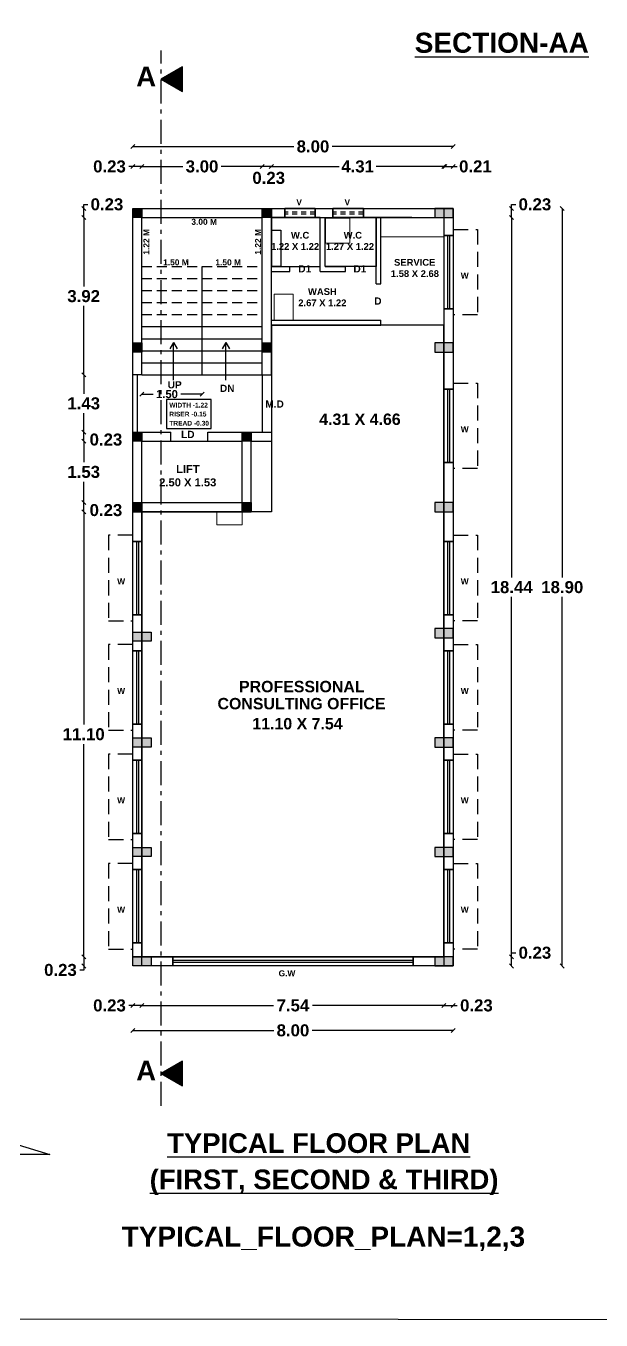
# Model space of a CAD drawing. Header units: metres. Extents: x 6910 to 7143, y 127 to 187.
# Drawn here: x 7028.11 to 7042.47, y 135.99 to 168.28 of the extents above; entities that cross this region are included whole.
import ezdxf

# ---------------------------------------------------------------- set-up
doc = ezdxf.new("R2010")
doc.units = ezdxf.units.M
for name, pattern in [('ACAD_ISO10W100', [18, 12, -3, 0, -3]), ('DASHED2', [0.375, 0.25, -0.125]), ('HIDDEN', [0.375, 0.25, -0.125]), ('HIDDEN2', [0.1875, 0.125, -0.0625])]:
    doc.linetypes.add(name, pattern=pattern)
for name, color, linetype in [('BLK_1_FLR_1_BLT_UP_AREA', 1, 'Continuous'), ('BLK_1_FLR_1_CARPET_AREA', 10, 'Continuous'), ('BLK_1_FLR_1_EXIT_WIDTH_STAIR', 1, 'Continuous'), ('BLK_1_FLR_1_URINAL', 235, 'Continuous'), ('BLK_1_FLR_1_WATER_CLOSET', 213, 'Continuous')]:
    doc.layers.add(name, color=color, linetype=linetype)
for name, color, linetype, lineweight in [('BLK_1_FLR_1_DRINKING_WATER', 7, 'Continuous', 5), ('BLK_1_FLR_1_SP_WC', 233, 'Continuous', 5), ('BLK_1_FLR_1_WASH', 243, 'Continuous', 5), ('BLK_1_LVL_1_BLDG_FOOT_PRINT', 1, 'Continuous', 5)]:
    doc.layers.add(name, color=color, linetype=linetype, lineweight=lineweight)
doc.styles.add('Inner roomtext', font='arialbd.ttf', dxfattribs={"height": 21})
doc.styles.get("Standard").update_dxf_attribs({"font": 'arialbd.ttf'})
doc.dimstyles.get("Standard").update_dxf_attribs({"dimtxt": 0.3, "dimasz": 0.1, "dimexe": 0.18, "dimexo": 0.0625, "dimgap": 0.09, "dimtad": 0, "dimtih": 1, "dimtoh": 1, "dimlfac": -1, "dimzin": 0, "dimdsep": 46, "dimtxsty": 'Standard', "dimblk": 'OBLIQUE', "dimcen": 0.09, "dimse1": 1, "dimse2": 1, "dimadec": 0, "dimazin": 0, "dimtfac": 1, "dimtofl": 0, "dimtmove": 0, "dimatfit": 3, "dimfxl": 0, "dimtolj": 1, "dimtzin": 0, "dimarcsym": 0})

# ---------------------------------------------------------------- blocks, each defined once
blk = doc.blocks.new('_Oblique')
at = {"color": 0, "linetype": 'ByBlock', "lineweight": -2}
blk.add_line((-0.5, -0.5), (0.5, 0.5), dxfattribs=at)
blk = doc.blocks.new('*D42')
at = {"color": 0, "lineweight": -2}
for p, q in [((7038.565, 164.771), (7038.772, 164.771)), ((7038.772, 164.771), (7038.872, 164.771))]:
    blk.add_line(p, q, dxfattribs=at)
at = {"layer": 'Defpoints', "color": 0}
for p in [(7038.772, 164.771), (7038.565, 163.495), (7038.772, 163.495)]:
    blk.add_point(p, dxfattribs=at)
at = {"color": 0, "lineweight": -2, "xscale": 0.1, "yscale": 0.1, "zscale": 0.1, "rotation": 180}
blk.add_blockref('_Oblique', (7038.565, 164.771), dxfattribs=at)
at = {"color": 0, "lineweight": -2, "xscale": 0.1, "yscale": 0.1, "zscale": 0.1}
blk.add_blockref('_Oblique', (7038.772, 164.771), dxfattribs=at)
at = {"color": 0, "insert": (7039.327, 164.771), "char_height": 0.3, "attachment_point": 5}
blk.add_mtext('\\A1;0.21', dxfattribs=at)
blk = doc.blocks.new('*D43')
at = {"color": 0, "lineweight": -2}
for p, q in [((7034.233, 164.771), (7035.928, 164.771)), ((7038.542, 164.771), (7036.847, 164.771))]:
    blk.add_line(p, q, dxfattribs=at)
at = {"layer": 'Defpoints', "color": 0}
for p in [(7034.233, 164.771), (7034.233, 163.495), (7038.542, 163.495)]:
    blk.add_point(p, dxfattribs=at)
at = {"color": 0, "lineweight": -2, "xscale": 0.1, "yscale": 0.1, "zscale": 0.1}
for p, rotation in [((7034.233, 164.771), 179.9999999998136), ((7038.542, 164.771), 359.9999999998137)]:
    blk.add_blockref('_Oblique', p, dxfattribs=dict(at, rotation=rotation))
at = {"color": 0, "insert": (7036.387, 164.771), "char_height": 0.3, "attachment_point": 5}
blk.add_mtext('\\A1;4.31', dxfattribs=at)
blk = doc.blocks.new('*D44')
at = {"color": 0, "lineweight": -2}
for p, q in [((7031.003, 164.771), (7032.024, 164.771)), ((7034.003, 164.771), (7032.983, 164.771))]:
    blk.add_line(p, q, dxfattribs=at)
at = {"layer": 'Defpoints', "color": 0}
for p in [(7031.003, 164.771), (7031.003, 163.495), (7034.003, 163.495)]:
    blk.add_point(p, dxfattribs=at)
at = {"color": 0, "lineweight": -2, "xscale": 0.1, "yscale": 0.1, "zscale": 0.1, "rotation": 180}
blk.add_blockref('_Oblique', (7031.003, 164.771), dxfattribs=at)
at = {"color": 0, "lineweight": -2, "xscale": 0.1, "yscale": 0.1, "zscale": 0.1}
blk.add_blockref('_Oblique', (7034.003, 164.771), dxfattribs=at)
at = {"color": 0, "insert": (7032.503, 164.771), "char_height": 0.3, "attachment_point": 5}
blk.add_mtext('\\A1;3.00', dxfattribs=at)
blk = doc.blocks.new('*D45')
at = {"color": 0, "lineweight": -2}
for p, q in [((7030.773, 164.771), (7030.673, 164.771)), ((7031.003, 164.771), (7030.773, 164.771))]:
    blk.add_line(p, q, dxfattribs=at)
at = {"layer": 'Defpoints', "color": 0}
for p in [(7030.773, 164.771), (7030.773, 163.725), (7031.003, 163.725)]:
    blk.add_point(p, dxfattribs=at)
at = {"color": 0, "lineweight": -2, "xscale": 0.1, "yscale": 0.1, "zscale": 0.1}
for p, rotation in [((7030.773, 164.771), 179.9999999963183), ((7031.003, 164.771), 359.9999999963183)]:
    blk.add_blockref('_Oblique', p, dxfattribs=dict(at, rotation=rotation))
at = {"color": 0, "insert": (7030.193, 164.771), "char_height": 0.3, "attachment_point": 5}
blk.add_mtext('\\A1;0.23', dxfattribs=at)
blk = doc.blocks.new('*D46')
at = {"color": 0, "lineweight": -2}
for p, q in [((7030.773, 165.27), (7034.793, 165.27)), ((7038.772, 165.27), (7035.751, 165.27))]:
    blk.add_line(p, q, dxfattribs=at)
at = {"layer": 'Defpoints', "color": 0}
for p in [(7038.772, 165.27), (7030.773, 163.725), (7038.772, 163.725)]:
    blk.add_point(p, dxfattribs=at)
at = {"color": 0, "lineweight": -2, "xscale": 0.1, "yscale": 0.1, "zscale": 0.1, "rotation": 180}
blk.add_blockref('_Oblique', (7030.773, 165.27), dxfattribs=at)
at = {"color": 0, "lineweight": -2, "xscale": 0.1, "yscale": 0.1, "zscale": 0.1}
blk.add_blockref('_Oblique', (7038.772, 165.27), dxfattribs=at)
at = {"color": 0, "insert": (7035.272, 165.27), "char_height": 0.3, "attachment_point": 5}
blk.add_mtext('\\A1;8.00', dxfattribs=at)
blk = doc.blocks.new('*D47')
at = {"color": 0, "lineweight": -2}
blk.add_line((7034.233, 164.771), (7034.003, 164.771), dxfattribs=at)
at = {"layer": 'Defpoints', "color": 0}
for p in [(7034.003, 164.771), (7034.003, 163.725), (7034.233, 163.725)]:
    blk.add_point(p, dxfattribs=at)
at = {"color": 0, "lineweight": -2, "xscale": 0.1, "yscale": 0.1, "zscale": 0.1}
for p, rotation in [((7034.003, 164.771), 179.9999999964315), ((7034.233, 164.771), 359.9999999964315)]:
    blk.add_blockref('_Oblique', p, dxfattribs=dict(at, rotation=rotation))
at = {"color": 0, "insert": (7034.167, 164.485), "char_height": 0.3, "attachment_point": 5}
blk.add_mtext('\\A1;0.23', dxfattribs=at)
blk = doc.blocks.new('*D48')
at = {"color": 0, "lineweight": -2}
for p, q in [((7029.549, 163.725), (7029.549, 163.825)), ((7029.549, 163.825), (7029.649, 163.825)), ((7029.549, 163.495), (7029.549, 163.725))]:
    blk.add_line(p, q, dxfattribs=at)
at = {"layer": 'Defpoints', "color": 0}
for p in [(7029.549, 163.725), (7030.773, 163.725), (7030.773, 163.495)]:
    blk.add_point(p, dxfattribs=at)
at = {"color": 0, "lineweight": -2, "xscale": 0.1, "yscale": 0.1, "zscale": 0.1}
for p, rotation in [((7029.549, 163.725), 90), ((7029.549, 163.495), 270)]:
    blk.add_blockref('_Oblique', p, dxfattribs=dict(at, rotation=rotation))
at = {"color": 0, "insert": (7030.129, 163.825), "char_height": 0.3, "attachment_point": 5}
blk.add_mtext('\\A1;0.23', dxfattribs=at)
blk = doc.blocks.new('*D49')
at = {"color": 0, "lineweight": -2}
for p, q in [((7029.549, 163.495), (7029.549, 161.778)), ((7029.549, 159.575), (7029.549, 161.292))]:
    blk.add_line(p, q, dxfattribs=at)
at = {"layer": 'Defpoints', "color": 0}
for p in [(7030.773, 163.495), (7029.549, 159.575), (7030.773, 159.575)]:
    blk.add_point(p, dxfattribs=at)
at = {"color": 0, "lineweight": -2, "xscale": 0.1, "yscale": 0.1, "zscale": 0.1}
for p, rotation in [((7029.549, 163.495), 90), ((7029.549, 159.575), 270)]:
    blk.add_blockref('_Oblique', p, dxfattribs=dict(at, rotation=rotation))
at = {"color": 0, "insert": (7029.549, 161.535), "char_height": 0.3, "attachment_point": 5}
blk.add_mtext('\\A1;3.92', dxfattribs=at)
blk = doc.blocks.new('*D50')
at = {"color": 0, "lineweight": -2}
for p, q in [((7029.549, 159.575), (7029.549, 159.103)), ((7029.549, 158.145), (7029.549, 158.617))]:
    blk.add_line(p, q, dxfattribs=at)
at = {"layer": 'Defpoints', "color": 0}
for p in [(7030.773, 159.575), (7029.549, 158.145), (7030.773, 158.145)]:
    blk.add_point(p, dxfattribs=at)
at = {"color": 0, "lineweight": -2, "xscale": 0.1, "yscale": 0.1, "zscale": 0.1}
for p, rotation in [((7029.549, 159.575), 90), ((7029.549, 158.145), 270)]:
    blk.add_blockref('_Oblique', p, dxfattribs=dict(at, rotation=rotation))
at = {"color": 0, "insert": (7029.549, 158.86), "char_height": 0.3, "attachment_point": 5}
blk.add_mtext('\\A1;1.43', dxfattribs=at)
blk = doc.blocks.new('*D51')
at = {"color": 0, "lineweight": -2}
blk.add_line((7029.549, 157.915), (7029.549, 158.145), dxfattribs=at)
at = {"layer": 'Defpoints', "color": 0}
for p in [(7029.549, 158.145), (7030.773, 158.145), (7030.773, 157.915)]:
    blk.add_point(p, dxfattribs=at)
at = {"color": 0, "lineweight": -2, "xscale": 0.1, "yscale": 0.1, "zscale": 0.1}
for p, rotation in [((7029.549, 158.145), 90), ((7029.549, 157.915), 270)]:
    blk.add_blockref('_Oblique', p, dxfattribs=dict(at, rotation=rotation))
at = {"color": 0, "insert": (7030.104, 157.957), "char_height": 0.3, "attachment_point": 5}
blk.add_mtext('\\A1;0.23', dxfattribs=at)
blk = doc.blocks.new('*D52')
at = {"color": 0, "lineweight": -2}
for p, q in [((7029.549, 157.915), (7029.549, 157.393)), ((7029.549, 156.385), (7029.549, 156.907))]:
    blk.add_line(p, q, dxfattribs=at)
at = {"layer": 'Defpoints', "color": 0}
for p in [(7030.773, 157.915), (7029.549, 156.385), (7030.773, 156.385)]:
    blk.add_point(p, dxfattribs=at)
at = {"color": 0, "lineweight": -2, "xscale": 0.1, "yscale": 0.1, "zscale": 0.1}
for p, rotation in [((7029.549, 157.915), 90), ((7029.549, 156.385), 270)]:
    blk.add_blockref('_Oblique', p, dxfattribs=dict(at, rotation=rotation))
at = {"color": 0, "insert": (7029.549, 157.15), "char_height": 0.3, "attachment_point": 5}
blk.add_mtext('\\A1;1.53', dxfattribs=at)
blk = doc.blocks.new('*D53')
at = {"color": 0, "lineweight": -2}
for p, q in [((7029.549, 156.155), (7029.549, 150.848)), ((7029.549, 145.055), (7029.549, 150.362))]:
    blk.add_line(p, q, dxfattribs=at)
at = {"layer": 'Defpoints', "color": 0}
for p in [(7030.773, 156.155), (7029.549, 145.055), (7030.773, 145.055)]:
    blk.add_point(p, dxfattribs=at)
at = {"color": 0, "lineweight": -2, "xscale": 0.1, "yscale": 0.1, "zscale": 0.1}
for p, rotation in [((7029.549, 156.155), 90), ((7029.549, 145.055), 270)]:
    blk.add_blockref('_Oblique', p, dxfattribs=dict(at, rotation=rotation))
at = {"color": 0, "insert": (7029.549, 150.605), "char_height": 0.3, "attachment_point": 5}
blk.add_mtext('\\A1;11.10', dxfattribs=at)
blk = doc.blocks.new('*D24')
at = {"color": 0, "lineweight": -2}
blk.add_line((7029.549, 156.155), (7029.549, 156.385), dxfattribs=at)
at = {"layer": 'Defpoints', "color": 0}
for p in [(7029.549, 156.385), (7030.773, 156.385), (7030.773, 156.155)]:
    blk.add_point(p, dxfattribs=at)
at = {"color": 0, "lineweight": -2, "xscale": 0.1, "yscale": 0.1, "zscale": 0.1}
for p, rotation in [((7029.549, 156.385), 90), ((7029.549, 156.155), 270)]:
    blk.add_blockref('_Oblique', p, dxfattribs=dict(at, rotation=rotation))
at = {"color": 0, "insert": (7030.104, 156.197), "char_height": 0.3, "attachment_point": 5}
blk.add_mtext('\\A1;0.23', dxfattribs=at)
blk = doc.blocks.new('*D54')
at = {"color": 0, "lineweight": -2}
for p, q in [((7029.549, 145.055), (7029.549, 144.825)), ((7029.549, 144.725), (7029.449, 144.725)), ((7029.549, 144.825), (7029.549, 144.725))]:
    blk.add_line(p, q, dxfattribs=at)
at = {"layer": 'Defpoints', "color": 0}
for p in [(7030.773, 145.055), (7029.549, 144.825), (7030.773, 144.825)]:
    blk.add_point(p, dxfattribs=at)
at = {"color": 0, "lineweight": -2, "xscale": 0.1, "yscale": 0.1, "zscale": 0.1}
for p, rotation in [((7029.549, 145.055), 90), ((7029.549, 144.825), 270)]:
    blk.add_blockref('_Oblique', p, dxfattribs=dict(at, rotation=rotation))
at = {"color": 0, "insert": (7028.969, 144.725), "char_height": 0.3, "attachment_point": 5}
blk.add_mtext('\\A1;0.23', dxfattribs=at)
blk = doc.blocks.new('*D55')
at = {"color": 0, "lineweight": -2}
for p, q in [((7030.773, 143.84), (7030.673, 143.84)), ((7031.003, 143.84), (7030.773, 143.84))]:
    blk.add_line(p, q, dxfattribs=at)
at = {"layer": 'Defpoints', "color": 0}
for p in [(7030.773, 145.055), (7031.003, 145.055), (7030.773, 143.84)]:
    blk.add_point(p, dxfattribs=at)
at = {"color": 0, "lineweight": -2, "xscale": 0.1, "yscale": 0.1, "zscale": 0.1}
for p, rotation in [((7030.773, 143.84), 180.0000000000566), ((7031.003, 143.84), 5.66747e-11)]:
    blk.add_blockref('_Oblique', p, dxfattribs=dict(at, rotation=rotation))
at = {"color": 0, "insert": (7030.193, 143.84), "char_height": 0.3, "attachment_point": 5}
blk.add_mtext('\\A1;0.23', dxfattribs=at)
blk = doc.blocks.new('*D56')
at = {"color": 0, "lineweight": -2}
for p, q in [((7031.003, 143.84), (7034.288, 143.84)), ((7038.542, 143.84), (7035.257, 143.84))]:
    blk.add_line(p, q, dxfattribs=at)
at = {"layer": 'Defpoints', "color": 0}
for p in [(7031.003, 145.055), (7038.542, 145.055), (7038.542, 143.84)]:
    blk.add_point(p, dxfattribs=at)
at = {"color": 0, "lineweight": -2, "xscale": 0.1, "yscale": 0.1, "zscale": 0.1, "rotation": 180}
blk.add_blockref('_Oblique', (7031.003, 143.84), dxfattribs=at)
at = {"color": 0, "lineweight": -2, "xscale": 0.1, "yscale": 0.1, "zscale": 0.1}
blk.add_blockref('_Oblique', (7038.542, 143.84), dxfattribs=at)
at = {"color": 0, "insert": (7034.772, 143.84), "char_height": 0.3, "attachment_point": 5}
blk.add_mtext('\\A1;7.54', dxfattribs=at)
blk = doc.blocks.new('*D57')
at = {"color": 0, "lineweight": -2}
for p, q in [((7038.542, 143.84), (7038.772, 143.84)), ((7038.772, 143.84), (7038.872, 143.84))]:
    blk.add_line(p, q, dxfattribs=at)
at = {"layer": 'Defpoints', "color": 0}
for p in [(7038.542, 145.055), (7038.772, 145.055), (7038.772, 143.84)]:
    blk.add_point(p, dxfattribs=at)
at = {"color": 0, "lineweight": -2, "xscale": 0.1, "yscale": 0.1, "zscale": 0.1, "rotation": 180}
blk.add_blockref('_Oblique', (7038.542, 143.84), dxfattribs=at)
at = {"color": 0, "lineweight": -2, "xscale": 0.1, "yscale": 0.1, "zscale": 0.1}
blk.add_blockref('_Oblique', (7038.772, 143.84), dxfattribs=at)
at = {"color": 0, "insert": (7039.352, 143.84), "char_height": 0.3, "attachment_point": 5}
blk.add_mtext('\\A1;0.23', dxfattribs=at)
blk = doc.blocks.new('*D58')
at = {"color": 0, "lineweight": -2}
for p, q in [((7040.232, 145.055), (7040.232, 145.155)), ((7040.232, 145.155), (7040.332, 145.155)), ((7040.232, 144.825), (7040.232, 145.055))]:
    blk.add_line(p, q, dxfattribs=at)
at = {"layer": 'Defpoints', "color": 0}
for p in [(7038.772, 145.055), (7040.232, 145.055), (7038.772, 144.825)]:
    blk.add_point(p, dxfattribs=at)
at = {"color": 0, "lineweight": -2, "xscale": 0.1, "yscale": 0.1, "zscale": 0.1}
for p, rotation in [((7040.232, 145.055), 90), ((7040.232, 144.825), 270)]:
    blk.add_blockref('_Oblique', p, dxfattribs=dict(at, rotation=rotation))
at = {"color": 0, "insert": (7040.812, 145.155), "char_height": 0.3, "attachment_point": 5}
blk.add_mtext('\\A1;0.23', dxfattribs=at)
blk = doc.blocks.new('*D59')
at = {"color": 0, "lineweight": -2}
for p, q in [((7040.232, 163.495), (7040.232, 154.518)), ((7040.232, 145.055), (7040.232, 154.032))]:
    blk.add_line(p, q, dxfattribs=at)
at = {"layer": 'Defpoints', "color": 0}
for p in [(7038.772, 163.495), (7040.232, 163.495), (7038.772, 145.055)]:
    blk.add_point(p, dxfattribs=at)
at = {"color": 0, "lineweight": -2, "xscale": 0.1, "yscale": 0.1, "zscale": 0.1}
for p, rotation in [((7040.232, 163.495), 90), ((7040.232, 145.055), 270)]:
    blk.add_blockref('_Oblique', p, dxfattribs=dict(at, rotation=rotation))
at = {"color": 0, "insert": (7040.232, 154.275), "char_height": 0.3, "attachment_point": 5}
blk.add_mtext('\\A1;18.44', dxfattribs=at)
blk = doc.blocks.new('*D25')
at = {"color": 0, "lineweight": -2}
for p, q in [((7040.232, 163.725), (7040.232, 163.825)), ((7040.232, 163.825), (7040.332, 163.825)), ((7040.232, 163.495), (7040.232, 163.725))]:
    blk.add_line(p, q, dxfattribs=at)
at = {"layer": 'Defpoints', "color": 0}
for p in [(7038.772, 163.725), (7040.232, 163.725), (7038.772, 163.495)]:
    blk.add_point(p, dxfattribs=at)
at = {"color": 0, "lineweight": -2, "xscale": 0.1, "yscale": 0.1, "zscale": 0.1}
for p, rotation in [((7040.232, 163.725), 90), ((7040.232, 163.495), 270)]:
    blk.add_blockref('_Oblique', p, dxfattribs=dict(at, rotation=rotation))
at = {"color": 0, "insert": (7040.812, 163.825), "char_height": 0.3, "attachment_point": 5}
blk.add_mtext('\\A1;0.23', dxfattribs=at)
blk = doc.blocks.new('*D60')
at = {"color": 0, "lineweight": -2}
for p, q in [((7041.495, 163.725), (7041.495, 154.518)), ((7041.495, 144.825), (7041.495, 154.032))]:
    blk.add_line(p, q, dxfattribs=at)
at = {"layer": 'Defpoints', "color": 0}
for p in [(7038.772, 163.725), (7038.772, 144.825), (7041.495, 144.825)]:
    blk.add_point(p, dxfattribs=at)
at = {"color": 0, "lineweight": -2, "xscale": 0.1, "yscale": 0.1, "zscale": 0.1}
for p, rotation in [((7041.495, 163.725), 90), ((7041.495, 144.825), 270)]:
    blk.add_blockref('_Oblique', p, dxfattribs=dict(at, rotation=rotation))
at = {"color": 0, "insert": (7041.495, 154.275), "char_height": 0.3, "attachment_point": 5}
blk.add_mtext('\\A1;18.90', dxfattribs=at)
blk = doc.blocks.new('*D28')
at = {"color": 0, "lineweight": -2}
for p, q in [((7030.773, 143.218), (7034.293, 143.218)), ((7038.772, 143.218), (7035.251, 143.218))]:
    blk.add_line(p, q, dxfattribs=at)
at = {"layer": 'Defpoints', "color": 0}
for p in [(7030.773, 144.825), (7038.772, 144.825), (7038.772, 143.218)]:
    blk.add_point(p, dxfattribs=at)
at = {"color": 0, "lineweight": -2, "xscale": 0.1, "yscale": 0.1, "zscale": 0.1, "rotation": 180}
blk.add_blockref('_Oblique', (7030.773, 143.218), dxfattribs=at)
at = {"color": 0, "lineweight": -2, "xscale": 0.1, "yscale": 0.1, "zscale": 0.1}
blk.add_blockref('_Oblique', (7038.772, 143.218), dxfattribs=at)
at = {"color": 0, "insert": (7034.772, 143.218), "char_height": 0.3, "attachment_point": 5}
blk.add_mtext('\\A1;8.00', dxfattribs=at)
blk = doc.blocks.new('*D102')
at = {"layer": 'BLK_1_FLR_1_EXIT_WIDTH_STAIR', "color": 0, "lineweight": -2}
for p, q in [((7031.003, 159.091), (7031.284, 159.091)), ((7032.503, 159.091), (7031.972, 159.091))]:
    blk.add_line(p, q, dxfattribs=at)
at = {"layer": 'Defpoints', "color": 0}
for p in [(7031.003, 159.619), (7032.503, 159.619), (7032.503, 159.091)]:
    blk.add_point(p, dxfattribs=at)
at = {"layer": 'BLK_1_FLR_1_EXIT_WIDTH_STAIR', "color": 0, "lineweight": -2, "xscale": 0.1, "yscale": 0.1, "zscale": 0.1, "rotation": 180}
blk.add_blockref('_Oblique', (7031.003, 159.091), dxfattribs=at)
at = {"layer": 'BLK_1_FLR_1_EXIT_WIDTH_STAIR', "color": 0, "lineweight": -2, "xscale": 0.1, "yscale": 0.1, "zscale": 0.1}
blk.add_blockref('_Oblique', (7032.503, 159.091), dxfattribs=at)
at = {"layer": 'BLK_1_FLR_1_EXIT_WIDTH_STAIR', "color": 0, "insert": (7031.628, 159.091), "char_height": 0.2, "attachment_point": 5}
blk.add_mtext('\\A1;1.50', dxfattribs=at)

msp = doc.modelspace()

# ---------------------------------------------------------------- hatches: boundary and pattern name
h = msp.add_hatch()
h.set_pattern_fill('ANSI31', color=256, scale=0.163994, style=0)
h.set_pattern_definition([(45, (7580.79412, 14.9956), (-0.0144951518, 0.0144951518), [])])
h.paths.add_polyline_path([(7032.019, 167.254), (7031.486, 166.946), (7032.019, 166.638)])
h = msp.add_hatch(color=256)
h.dxf.hatch_style = 1
h.paths.add_polyline_path([(7031.003, 163.495), (7031.003, 163.725), (7030.773, 163.725), (7030.773, 163.495)])
h = msp.add_hatch(color=256)
h.dxf.hatch_style = 1
h.paths.add_polyline_path([(7034.233, 163.495), (7034.233, 163.725), (7034.003, 163.725), (7034.003, 163.495)])
h = msp.add_hatch(color=256)
h.dxf.hatch_style = 1
h.paths.add_polyline_path([(7038.312, 163.495), (7038.312, 163.725), (7038.772, 163.725), (7038.772, 163.495)])
h = msp.add_hatch(color=256)
h.dxf.hatch_style = 1
h.paths.add_polyline_path([(7031.003, 160.142), (7031.003, 160.372), (7030.773, 160.372), (7030.773, 160.142)])
h = msp.add_hatch(color=256)
h.dxf.hatch_style = 1
h.paths.add_polyline_path([(7034.233, 160.142), (7034.233, 160.372), (7034.003, 160.372), (7034.003, 160.142)])
h = msp.add_hatch(color=256)
h.dxf.hatch_style = 1
h.paths.add_polyline_path([(7038.312, 160.142), (7038.312, 160.372), (7038.772, 160.372), (7038.772, 160.142)])
h = msp.add_hatch(color=256)
h.dxf.hatch_style = 1
h.paths.add_polyline_path([(7031.003, 157.915), (7031.003, 158.145), (7030.773, 158.145), (7030.773, 157.915)])
h = msp.add_hatch(color=256)
h.dxf.hatch_style = 1
h.paths.add_polyline_path([(7033.733, 157.915), (7033.733, 158.145), (7033.503, 158.145), (7033.503, 157.915)])
h = msp.add_hatch(color=256)
h.dxf.hatch_style = 1
h.paths.add_polyline_path([(7031.003, 156.155), (7031.003, 156.385), (7030.773, 156.385), (7030.773, 156.155)])
h = msp.add_hatch(color=256)
h.dxf.hatch_style = 1
h.paths.add_polyline_path([(7033.733, 156.155), (7033.733, 156.385), (7033.503, 156.385), (7033.503, 156.155)])
h = msp.add_hatch(color=256)
h.dxf.hatch_style = 1
h.paths.add_polyline_path([(7038.312, 156.155), (7038.312, 156.385), (7038.772, 156.385), (7038.772, 156.155)])
h = msp.add_hatch(color=256)
h.dxf.hatch_style = 1
h.paths.add_polyline_path([(7031.233, 152.925), (7031.233, 153.155), (7030.773, 153.155), (7030.773, 152.925)])
h = msp.add_hatch(color=256)
h.dxf.hatch_style = 1
h.paths.add_polyline_path([(7038.312, 153.015), (7038.312, 153.245), (7038.772, 153.245), (7038.772, 153.015)])
h = msp.add_hatch(color=256)
h.dxf.hatch_style = 1
h.paths.add_polyline_path([(7031.233, 150.285), (7031.233, 150.515), (7030.773, 150.515), (7030.773, 150.285)])
h = msp.add_hatch(color=256)
h.dxf.hatch_style = 1
h.paths.add_polyline_path([(7038.312, 150.285), (7038.312, 150.515), (7038.772, 150.515), (7038.772, 150.285)])
h = msp.add_hatch(color=256)
h.dxf.hatch_style = 1
h.paths.add_polyline_path([(7031.233, 147.555), (7031.233, 147.785), (7030.773, 147.785), (7030.773, 147.555)])
h = msp.add_hatch(color=256)
h.dxf.hatch_style = 1
h.paths.add_polyline_path([(7038.312, 147.555), (7038.312, 147.785), (7038.772, 147.785), (7038.772, 147.555)])
h = msp.add_hatch(color=256)
h.dxf.hatch_style = 1
h.paths.add_polyline_path([(7031.233, 144.825), (7031.233, 145.055), (7030.773, 145.055), (7030.773, 144.825)])
h = msp.add_hatch(color=256)
h.dxf.hatch_style = 1
h.paths.add_polyline_path([(7038.312, 144.825), (7038.312, 145.055), (7038.772, 145.055), (7038.772, 144.825)])
h = msp.add_hatch()
h.set_pattern_fill('ANSI31', color=256, scale=0.163994, style=0)
h.set_pattern_definition([(45, (7580.79412, -9.805535), (-0.0144951518, 0.0144951518), [])])
h.paths.add_polyline_path([(7032.019, 142.452), (7031.486, 142.145), (7032.019, 141.837)])

# ---------------------------------------------------------------- linework, layer by layer
at = {"linetype": 'ACAD_ISO10W100', "lineweight": 30, "ltscale": 0.05}
msp.add_line((7031.486, 141.339), (7031.486, 167.663), dxfattribs=at)
for p, q in [((7030.773, 163.725), (7038.772, 163.725)), ((7030.773, 144.825), (7030.773, 163.725)), ((7031.003, 159.575), (7031.003, 163.725)), ((7034.233, 159.975), (7034.233, 163.725)), ((7035.329, 163.724), (7034.567, 163.724)), ((7036.531, 163.724), (7035.769, 163.724)), ((7038.542, 163.725), (7038.542, 144.825)), ((7038.772, 163.725), (7038.772, 144.825)), ((7031.003, 159.575), (7031.003, 163.495)), ((7031.003, 163.495), (7034.003, 163.495)), ((7034.003, 159.575), (7034.003, 163.495)), ((7034.003, 159.975), (7034.003, 163.495)), ((7034.233, 163.495), (7038.772, 163.495)), ((7035.329, 163.495), (7034.567, 163.495)), ((7035.456, 162.155), (7035.456, 163.495)), ((7035.576, 162.275), (7035.576, 163.495)), ((7036.531, 163.495), (7035.769, 163.495)), ((7037.744, 163.495), (7035.914, 163.495)), ((7036.846, 161.845), (7036.846, 163.495)), ((7036.966, 161.845), (7036.966, 163.495)), ((7038.542, 163.05), (7038.542, 161.22)), ((7038.631, 163.05), (7038.631, 161.22)), ((7038.681, 163.05), (7038.681, 161.22)), ((7032.503, 159.575), (7032.503, 162.275)), ((7034.236, 162.275), (7034.696, 162.275)), ((7034.236, 162.155), (7034.696, 162.155)), ((7034.696, 162.155), (7034.696, 162.275)), ((7035.456, 162.155), (7036.086, 162.155)), ((7035.576, 162.275), (7036.086, 162.275)), ((7036.086, 162.155), (7036.086, 162.275)), ((7036.846, 161.845), (7036.966, 161.845)), ((7034.236, 160.935), (7036.966, 160.935)), ((7034.236, 160.815), (7036.966, 160.815)), ((7036.966, 160.815), (7036.966, 160.935)), ((7031.003, 160.775), (7032.503, 160.775)), ((7031.003, 160.475), (7032.503, 160.475)), ((7032.503, 160.775), (7034.003, 160.775)), ((7032.503, 160.475), (7034.003, 160.475)), ((7031.003, 160.175), (7032.503, 160.175)), ((7031.79, 160.382), (7031.698, 160.219)), ((7031.79, 159.444), (7031.79, 160.382)), ((7031.79, 160.382), (7031.883, 160.219)), ((7032.503, 160.175), (7034.003, 160.175)), ((7033.095, 160.382), (7033.002, 160.219)), ((7033.095, 159.444), (7033.095, 160.382)), ((7033.095, 160.382), (7033.187, 160.219)), ((7031.003, 159.875), (7032.503, 159.875)), ((7032.503, 159.875), (7034.003, 159.875)), ((7034.233, 159.575), (7034.233, 159.975)), ((7031.003, 159.575), (7030.773, 159.575)), ((7030.888, 159.575), (7030.888, 158.145)), ((7031.003, 159.575), (7032.503, 159.575)), ((7032.503, 159.575), (7034.003, 159.575)), ((7034.003, 159.575), (7034.233, 159.575)), ((7034.003, 159.575), (7034.003, 158.145)), ((7038.542, 159.217), (7038.542, 157.387)), ((7038.631, 159.217), (7038.631, 157.387)), ((7038.681, 159.217), (7038.681, 157.387)), ((7030.773, 158.145), (7031.724, 158.145)), ((7031.003, 144.825), (7031.003, 158.145)), ((7031.003, 156.385), (7031.003, 157.915)), ((7031.003, 157.915), (7033.503, 157.915)), ((7031.724, 157.915), (7031.724, 158.145)), ((7031.724, 157.915), (7032.644, 157.915)), ((7032.644, 158.145), (7033.733, 158.145)), ((7032.644, 157.915), (7032.644, 158.145)), ((7033.503, 156.385), (7033.503, 157.915)), ((7033.733, 156.155), (7033.733, 158.145)), ((7033.733, 158.145), (7034.233, 158.145)), ((7033.733, 157.915), (7034.233, 157.915)), ((7034.233, 158.145), (7034.233, 157.915)), ((7031.003, 156.385), (7033.503, 156.385)), ((7030.773, 156.155), (7033.733, 156.155)), ((7030.864, 155.419), (7030.864, 153.589)), ((7030.914, 155.419), (7030.914, 153.589)), ((7031.003, 155.419), (7031.003, 153.589)), ((7038.542, 155.419), (7038.542, 153.589)), ((7038.631, 155.419), (7038.631, 153.589)), ((7038.681, 155.419), (7038.681, 153.589)), ((7030.864, 152.689), (7030.864, 150.859)), ((7030.914, 152.689), (7030.914, 150.859)), ((7031.003, 152.689), (7031.003, 150.859)), ((7038.542, 152.689), (7038.542, 150.859)), ((7038.631, 152.689), (7038.631, 150.859)), ((7038.681, 152.689), (7038.681, 150.859)), ((7030.864, 149.959), (7030.864, 148.129)), ((7030.914, 149.959), (7030.914, 148.129)), ((7031.003, 149.959), (7031.003, 148.129)), ((7038.542, 149.959), (7038.542, 148.129)), ((7038.631, 149.959), (7038.631, 148.129)), ((7038.681, 149.959), (7038.681, 148.129)), ((7030.864, 147.229), (7030.864, 145.399)), ((7030.914, 147.229), (7030.914, 145.399)), ((7031.003, 147.229), (7031.003, 145.399)), ((7038.542, 147.229), (7038.542, 145.399)), ((7038.631, 147.229), (7038.631, 145.399)), ((7038.681, 147.229), (7038.681, 145.399)), ((7038.772, 145.055), (7030.773, 145.055)), ((7038.772, 144.825), (7030.773, 144.825)), ((7031.772, 144.97), (7037.772, 144.97)), ((7031.772, 144.922), (7037.772, 144.922)), ((7027.505, 140.49), (7028.704, 140.123)), ((7028.704, 140.123), (7026.255, 140.123))]:
    msp.add_line(p, q)
at = {"lineweight": 35}
for p, q in [((7034.567, 163.495), (7034.567, 163.724)), ((7035.329, 163.495), (7035.329, 163.724)), ((7035.769, 163.495), (7035.769, 163.724)), ((7036.531, 163.495), (7036.531, 163.724)), ((7038.772, 163.05), (7038.542, 163.05)), ((7038.772, 161.22), (7038.542, 161.22)), ((7038.772, 159.217), (7038.542, 159.217)), ((7038.772, 157.387), (7038.542, 157.387)), ((7030.773, 155.419), (7031.003, 155.419)), ((7038.772, 155.419), (7038.542, 155.419)), ((7030.773, 153.589), (7031.003, 153.589)), ((7038.772, 153.589), (7038.542, 153.589)), ((7030.773, 152.689), (7031.003, 152.689)), ((7038.772, 152.689), (7038.542, 152.689)), ((7030.773, 150.859), (7031.003, 150.859)), ((7038.772, 150.859), (7038.542, 150.859)), ((7030.773, 149.959), (7031.003, 149.959)), ((7038.772, 149.959), (7038.542, 149.959)), ((7030.773, 148.129), (7031.003, 148.129)), ((7038.772, 148.129), (7038.542, 148.129)), ((7030.773, 147.229), (7031.003, 147.229)), ((7038.772, 147.229), (7038.542, 147.229)), ((7030.773, 145.399), (7031.003, 145.399)), ((7038.772, 145.399), (7038.542, 145.399)), ((7031.772, 144.825), (7031.772, 145.055)), ((7037.772, 144.825), (7037.772, 145.055))]:
    msp.add_line(p, q, dxfattribs=at)
at = {"linetype": 'HIDDEN2'}
for p, q in [((7035.329, 163.635), (7034.567, 163.635)), ((7035.329, 163.584), (7034.567, 163.584)), ((7036.531, 163.635), (7035.769, 163.635)), ((7036.531, 163.584), (7035.769, 163.584))]:
    msp.add_line(p, q, dxfattribs=at)
at = {"linetype": 'HIDDEN'}
for p, q in [((7031.003, 162.275), (7032.503, 162.275)), ((7032.503, 162.275), (7034.003, 162.275)), ((7031.003, 161.975), (7032.503, 161.975)), ((7032.503, 161.975), (7034.003, 161.975)), ((7031.003, 161.675), (7032.503, 161.675)), ((7032.503, 161.675), (7034.003, 161.675)), ((7031.003, 161.375), (7032.503, 161.375)), ((7032.503, 161.375), (7034.003, 161.375)), ((7031.003, 161.075), (7032.503, 161.075)), ((7032.503, 161.075), (7034.003, 161.075))]:
    msp.add_line(p, q, dxfattribs=at)
at = {"lineweight": 25}
msp.add_lwpolyline([(7006.235, 184.871), (7068.552, 184.841), (7068.552, 135.991), (7006.235, 136.021)], close=True, dxfattribs=at)
for points in [[(7031.486, 166.946), (7032.019, 166.638), (7032.019, 167.254)], [(7031.003, 163.725), (7031.003, 163.495), (7030.773, 163.495), (7030.773, 163.725)], [(7034.233, 163.725), (7034.233, 163.495), (7034.003, 163.495), (7034.003, 163.725)], [(7038.312, 163.725), (7038.312, 163.495), (7038.772, 163.495), (7038.772, 163.725)], [(7031.003, 160.372), (7031.003, 160.142), (7030.773, 160.142), (7030.773, 160.372)], [(7034.233, 160.372), (7034.233, 160.142), (7034.003, 160.142), (7034.003, 160.372)], [(7038.312, 160.372), (7038.312, 160.142), (7038.772, 160.142), (7038.772, 160.372)], [(7031.613, 158.234), (7032.731, 158.234), (7032.731, 158.96), (7031.613, 158.96)], [(7031.003, 158.145), (7031.003, 157.915), (7030.773, 157.915), (7030.773, 158.145)], [(7033.733, 158.145), (7033.733, 157.915), (7033.503, 157.915), (7033.503, 158.145)], [(7031.003, 156.385), (7031.003, 156.155), (7030.773, 156.155), (7030.773, 156.385)], [(7033.733, 156.385), (7033.733, 156.155), (7033.503, 156.155), (7033.503, 156.385)], [(7038.312, 156.385), (7038.312, 156.155), (7038.772, 156.155), (7038.772, 156.385)], [(7031.233, 153.155), (7031.233, 152.925), (7030.773, 152.925), (7030.773, 153.155)], [(7038.312, 153.245), (7038.312, 153.015), (7038.772, 153.015), (7038.772, 153.245)], [(7031.233, 150.515), (7031.233, 150.285), (7030.773, 150.285), (7030.773, 150.515)], [(7038.312, 150.515), (7038.312, 150.285), (7038.772, 150.285), (7038.772, 150.515)], [(7031.233, 147.785), (7031.233, 147.555), (7030.773, 147.555), (7030.773, 147.785)], [(7038.312, 147.785), (7038.312, 147.555), (7038.772, 147.555), (7038.772, 147.785)], [(7031.233, 145.055), (7031.233, 144.825), (7030.773, 144.825), (7030.773, 145.055)], [(7038.312, 145.055), (7038.312, 144.825), (7038.772, 144.825), (7038.772, 145.055)], [(7031.486, 142.145), (7032.019, 141.837), (7032.019, 142.452)]]:
    msp.add_lwpolyline(points, close=True)
msp.add_lwpolyline([(7030.773, 163.725), (7038.772, 163.725), (7038.772, 144.825), (7030.773, 144.825), (7030.773, 163.725)])
at = {"linetype": 'HIDDEN2', "ltscale": 3}
for points in [[(7038.772, 163.203), (7039.378, 163.203), (7039.378, 161.068), (7038.772, 161.068)], [(7038.772, 159.369), (7039.378, 159.369), (7039.378, 157.235), (7038.772, 157.235)], [(7030.773, 155.572), (7030.167, 155.572), (7030.167, 153.437), (7030.773, 153.437)], [(7038.772, 155.572), (7039.378, 155.572), (7039.378, 153.437), (7038.772, 153.437)], [(7030.773, 152.842), (7030.167, 152.842), (7030.167, 150.707), (7030.773, 150.707)], [(7038.772, 152.842), (7039.378, 152.842), (7039.378, 150.707), (7038.772, 150.707)], [(7030.773, 150.112), (7030.167, 150.112), (7030.167, 147.977), (7030.773, 147.977)], [(7038.772, 150.112), (7039.378, 150.112), (7039.378, 147.977), (7038.772, 147.977)], [(7030.773, 147.382), (7030.167, 147.382), (7030.167, 145.247), (7030.773, 145.247)], [(7038.772, 147.382), (7039.378, 147.382), (7039.378, 145.247), (7038.772, 145.247)]]:
    msp.add_lwpolyline(points, dxfattribs=at)
at = {"layer": 'BLK_1_FLR_1_BLT_UP_AREA', "color": 18}
msp.add_lwpolyline([(7030.773, 163.725), (7038.772, 163.725), (7038.772, 144.825), (7030.773, 144.825), (7030.773, 163.725)], dxfattribs=at)
at = {"layer": 'BLK_1_FLR_1_CARPET_AREA', "color": 18}
msp.add_lwpolyline([(7031.003, 145.055), (7038.542, 145.055), (7038.542, 160.815), (7034.233, 160.815), (7034.233, 156.155), (7031.003, 156.155), (7031.003, 145.055)], dxfattribs=at)
at = {"layer": 'BLK_1_FLR_1_DRINKING_WATER'}
msp.add_lwpolyline([(7033.503, 155.829), (7033.503, 156.155), (7032.873, 156.155), (7032.873, 155.829)], close=True, dxfattribs=at)
at = {"layer": 'BLK_1_FLR_1_SP_WC'}
msp.add_lwpolyline([(7035.586, 163.483), (7036.195, 163.483), (7036.195, 162.855), (7035.586, 162.855)], close=True, dxfattribs=at)
at = {"layer": 'BLK_1_FLR_1_URINAL'}
msp.add_lwpolyline([(7034.466, 162.275), (7034.236, 162.275), (7034.236, 163.185), (7034.466, 163.185)], close=True, dxfattribs=at)
at = {"layer": 'BLK_1_FLR_1_WASH', "color": 56}
msp.add_lwpolyline([(7038.542, 163.013), (7036.966, 163.013), (7036.966, 163.495), (7038.542, 163.495)], close=True, dxfattribs=at)
at = {"layer": 'BLK_1_FLR_1_WASH', "color": 55}
msp.add_lwpolyline([(7034.776, 160.935), (7034.306, 160.935), (7034.306, 161.585), (7034.776, 161.585)], close=True, dxfattribs=at)
at = {"layer": 'BLK_1_FLR_1_WATER_CLOSET', "color": 1}
msp.add_lwpolyline([(7034.233, 162.275), (7035.456, 162.275), (7035.456, 163.495), (7034.233, 163.495)], close=True, dxfattribs=at)
at = {"layer": 'BLK_1_FLR_1_WATER_CLOSET', "color": 2}
msp.add_lwpolyline([(7036.846, 162.275), (7035.576, 162.275), (7035.576, 163.495), (7036.846, 163.495)], close=True, dxfattribs=at)
at = {"layer": 'BLK_1_LVL_1_BLDG_FOOT_PRINT'}
msp.add_lwpolyline([(7030.773, 163.725), (7038.772, 163.725), (7038.772, 144.825), (7030.773, 144.825), (7030.773, 163.725)], dxfattribs=at)

# ---------------------------------------------------------------- texts
for s, height, p in [('%%USECTION-AA', 0.5, (7037.812, 167.608)), ('A', 0.492, (7030.86, 166.771)), ('V', 0.15, (7034.857, 163.804)), ('V', 0.15, (7036.059, 163.804)), ('3.00 M', 0.15, (7032.236, 163.315)), ('1.50 M', 0.15, (7031.532, 162.305)), ('D1', 0.18, (7034.906, 162.128)), ('D1', 0.18, (7036.283, 162.128)), ('W', 0.15, (7038.961, 161.974)), ('D', 0.18, (7036.803, 161.324)), ('UP', 0.18, (7031.646, 159.235)), ('DN', 0.18, (7032.95, 159.147)), ('M.D', 0.18, (7034.083, 158.755)), ('4.31 X 4.66', 0.28439, (7035.429, 158.323)), ('W', 0.15, (7038.961, 158.141)), ('LD', 0.18, (7031.981, 157.997)), ('W', 0.15, (7030.385, 154.343)), ('W', 0.15, (7038.961, 154.343)), ('W', 0.15, (7030.385, 151.613)), ('PROFESSIONAL ', 0.28439, (7033.426, 151.654)), ('W', 0.15, (7038.961, 151.613)), ('CONSULTING OFFICE', 0.28439, (7032.889, 151.228)), ('11.10 X 7.54', 0.28439, (7033.759, 150.728)), ('W', 0.15, (7030.385, 148.883)), ('W', 0.15, (7038.961, 148.883)), ('W', 0.15, (7030.385, 146.153)), ('W', 0.15, (7038.961, 146.153)), ('G.W', 0.15, (7034.414, 144.567)), ('A', 0.492, (7030.86, 141.97))]:
    msp.add_text(s, height=height).set_placement(p)
for p in [(7031.187, 162.57), (7031.187, 162.57), (7033.976, 162.57), (7033.976, 162.57)]:
    msp.add_text('1.22 M', height=0.15, rotation=90).set_placement(p)
at = {"linetype": 'DASHED2', "ltscale": 2}
msp.add_text('1.50 M', height=0.15, dxfattribs=at).set_placement((7032.836, 162.305))
at = {"lineweight": 9, "style": 'Inner roomtext'}
for s, p in [('WIDTH -1.22', (7031.687, 158.758)), ('RISER -0.15', (7031.687, 158.534)), ('TREAD -0.30', (7031.687, 158.307))]:
    msp.add_text(s, height=0.11803, dxfattribs=at).set_placement(p)
at = {"ltscale": 4}
for s, insert, char_height, width, attachment_point in [('{\\W7.5417;   }W.C\\P               1.22 X 1.22', (7033.246, 163.14), 0.16821, 3.39812, 1), ('{\\W9.3979;  }W.C\\P            1.27 X 1.22', (7034.812, 163.14), 0.16821, 2.89812, 1), ('{\\W7.22479;  }SERVICE\\P{\\W6.6066;  }1.58 X 2.68', (7036.353, 162.463), 0.16821, 2.89812, 1), ('{\\W8.42075;  }WASH\\P{\\W6.56266;  }2.67 X 1.22', (7034.049, 161.734), 0.16821, 2.89812, 1), ('{\\W7.47916;  }LIFT\\P{\\W9.497856; }2.50 X 1.53', (7030.698, 156.788), 0.1996, 2.879, 7)]:
    msp.add_mtext(s, dxfattribs=dict(at, insert=insert, char_height=char_height, width=width, attachment_point=attachment_point))
at = {"char_height": 0.48991, "attachment_point": 5}
for s, insert in [('\\A1;{\\LTYPICAL FLOOR PLAN }', (7035.416, 140.403)), ('\\A1;{\\L(FIRST, SECOND & THIRD)}', (7035.55, 139.428))]:
    msp.add_mtext(s, dxfattribs=dict(at, insert=insert))
at = {"layer": 'BLK_1_FLR_1_BLT_UP_AREA', "color": 18, "insert": (7030.497, 138.325), "char_height": 0.5, "attachment_point": 1}
msp.add_mtext_dynamic_manual_height_columns('TYPICAL_FLOOR_PLAN=1,2,3', width=10.59707, gutter_width=0.9, heights=[0], dxfattribs=at)

# ---------------------------------------------------------------- dimensions: what is measured, and where the dimension line sits
for base, p1, p2, angle, override, picture, middle in [((7038.772, 165.27), (7030.773, 163.725), (7038.772, 163.725), 0, {"dimfxl": 2.5, "dimfxlon": 1}, '*D46', (7035.272, 165.27)), ((7034.003, 164.771), (7034.233, 163.725), (7034.003, 163.725), 180, {"dimtmove": 2, "dimfxl": 2.5, "dimfxlon": 1}, '*D47', (7034.167, 164.485)), ((7029.549, 158.145), (7030.773, 157.915), (7030.773, 158.145), 90, {"dimtmove": 2, "dimfxl": 2.5, "dimfxlon": 1}, '*D51', (7030.104, 157.957)), ((7029.549, 156.385), (7030.773, 156.155), (7030.773, 156.385), 90, {"dimtmove": 2, "dimfxl": 2.5, "dimfxlon": 1}, '*D24', (7030.104, 156.197))]:
    dim = msp.add_linear_dim(base=base, p1=p1, p2=p2, angle=angle, dimstyle='Standard', override=override)
    dim.commit()
    dim.dimension.update_dxf_attribs({"geometry": picture, "text_midpoint": middle, "dimtype": 161})
for p1, p2, distance, picture, middle in [((7031.003, 163.725), (7030.773, 163.725), -1.046, '*D45', (7030.193, 164.771)), ((7034.003, 163.495), (7031.003, 163.495), -1.276, '*D44', (7032.503, 164.771)), ((7038.542, 163.495), (7034.233, 163.495), -1.276, '*D43', (7036.387, 164.771)), ((7038.565, 163.495), (7038.772, 163.495), 1.276, '*D42', (7039.327, 164.771)), ((7030.773, 163.495), (7030.773, 163.725), 1.224, '*D48', (7030.129, 163.825)), ((7038.772, 163.495), (7038.772, 163.725), -1.46, '*D25', (7040.812, 163.825)), ((7038.772, 163.725), (7038.772, 144.825), 2.723, '*D60', (7041.495, 154.275)), ((7030.773, 163.495), (7030.773, 159.575), -1.224, '*D49', (7029.549, 161.535)), ((7038.772, 145.055), (7038.772, 163.495), -1.46, '*D59', (7040.232, 154.275)), ((7030.773, 159.575), (7030.773, 158.145), -1.224, '*D50', (7029.549, 158.86)), ((7030.773, 157.915), (7030.773, 156.385), -1.224, '*D52', (7029.549, 157.15)), ((7030.773, 156.155), (7030.773, 145.055), -1.224, '*D53', (7029.549, 150.605)), ((7038.772, 144.825), (7038.772, 145.055), -1.46, '*D58', (7040.812, 145.155)), ((7030.773, 145.055), (7030.773, 144.825), -1.224, '*D54', (7028.969, 144.725)), ((7031.003, 145.055), (7030.773, 145.055), 1.215, '*D55', (7030.193, 143.84)), ((7031.003, 145.055), (7038.542, 145.055), -1.215, '*D56', (7034.772, 143.84)), ((7038.542, 145.055), (7038.772, 145.055), -1.215, '*D57', (7039.352, 143.84)), ((7030.773, 144.825), (7038.772, 144.825), -1.607, '*D28', (7034.772, 143.218))]:
    dim = msp.add_aligned_dim(p1=p1, p2=p2, distance=distance, dimstyle='Standard', override={"dimfxl": 2.5, "dimfxlon": 1})
    dim.commit()
    dim.dimension.update_dxf_attribs({"geometry": picture, "text_midpoint": middle})
at = {"layer": 'BLK_1_FLR_1_EXIT_WIDTH_STAIR'}
dim = msp.add_linear_dim(base=(7032.503, 159.091), p1=(7031.003, 159.619), p2=(7032.503, 159.619), dimstyle='Standard', override={"dimtxt": 0.2}, dxfattribs=at)
dim.commit()
dim.dimension.update_dxf_attribs({"geometry": '*D102', "text_midpoint": (7031.628, 159.091), "dimtype": 160})

doc.saveas('drawing.dxf')
